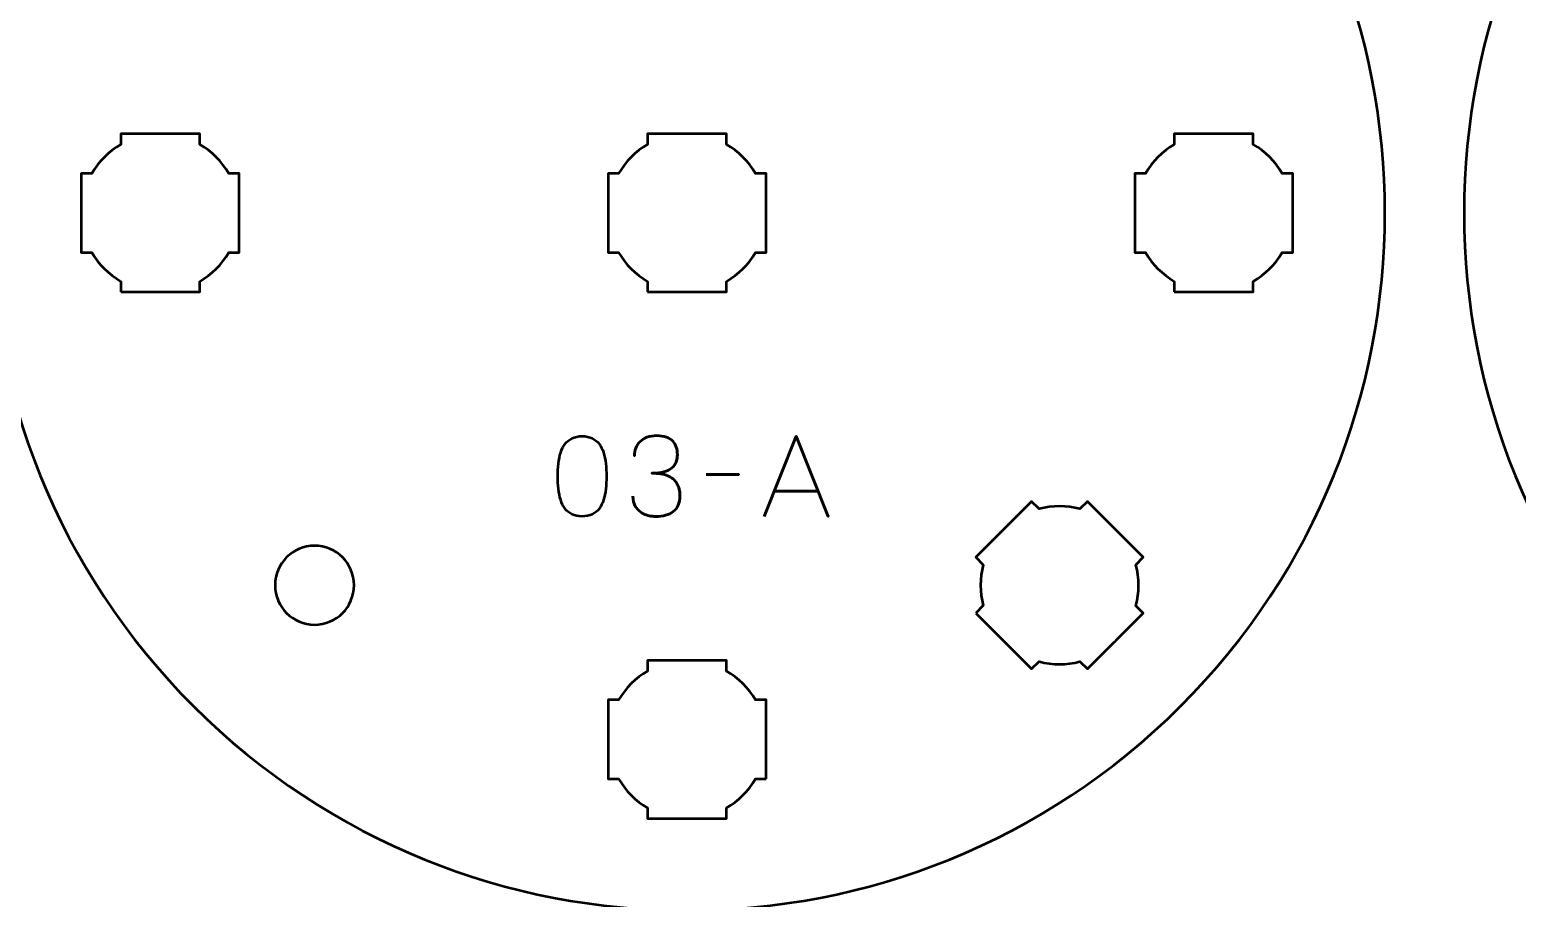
# Model space of a CAD drawing. Header units: centimetres. Extents: x -21 to 0, y -29.7 to 0.
# Drawn here: x -11.3 to -5.65, y -11.45 to -8.15 of the extents above; entities that cross this region are included whole.
import ezdxf

# ---------------------------------------------------------------- set-up
doc = ezdxf.new("R2010")
doc.units = ezdxf.units.CM
doc.header["$MEASUREMENT"] = 0
doc.layers.add('Layer 1', color=7, linetype='Continuous')

msp = doc.modelspace()

# ---------------------------------------------------------------- linework, layer by layer
at = {"layer": 'Layer 1', "color": 1, "lineweight": 53}
msp.add_open_spline([(-21.00003, -29.19995), (-21.00003, -29.19995), (-21.00003, -2.29992), (-21.00003, -2.29992), (-21.00003, -2.29992), (-21.00003, -2.21709), (-20.93286, -2.14992), (-20.85003, -2.14992), (-20.85003, -2.14992), (-20.7672, -2.14992), (-20.70003, -2.08275), (-20.70003, -1.99992), (-20.70003, -1.99992), (-20.70003, -1.91709), (-20.7672, -1.84992), (-20.85003, -1.84992), (-20.85003, -1.84992), (-20.93286, -1.84992), (-21.00003, -1.78275), (-21.00003, -1.69992), (-21.00003, -1.69992), (-21.00003, -1.61709), (-20.93286, -1.54992), (-20.85003, -1.54992), (-20.85003, -1.54992), (-20.7672, -1.54992), (-20.70003, -1.48275), (-20.70003, -1.39992), (-20.70003, -1.39992), (-20.70003, -1.31709), (-20.7672, -1.24992), (-20.85003, -1.24992), (-20.85003, -1.24992), (-20.93286, -1.24992), (-21.00003, -1.18275), (-21.00003, -1.09992), (-21.00003, -1.09992), (-21.00003, -1.09992), (-21.00003, -0.49992), (-21.00003, -0.49992), (-21.00003, -0.49992), (-21.00003, -0.22295), (-20.77694, 0.00004), (-20.49994, 0.00004), (-20.49994, 0.00004), (-20.49994, 0.00004), (-0.50008, 0.00004), (-0.50008, 0.00004), (-0.50008, 0.00004), (-0.22294, 0.00004), (0.00002, -0.22295), (0.00002, -0.49992), (0.00002, -0.49992), (0.00002, -0.49992), (0.00002, -29.19995), (0.00002, -29.19995), (0.00002, -29.19995), (0.00002, -29.47695), (-0.22294, -29.70004), (-0.50008, -29.70004), (-0.50008, -29.70004), (-0.50008, -29.70004), (-20.49994, -29.70004), (-20.49994, -29.70004), (-20.49994, -29.70004), (-20.77694, -29.70004), (-21.00003, -29.47695), (-21.00003, -29.19995)], degree=3, knots=[0, 0, 0, 0, 0.0588235, 0.0588235, 0.0588235, 0.0588235, 0.1176471, 0.1176471, 0.1176471, 0.1176471, 0.1764706, 0.1764706, 0.1764706, 0.1764706, 0.2352941, 0.2352941, 0.2352941, 0.2352941, 0.2941176, 0.2941176, 0.2941176, 0.2941176, 0.3529412, 0.3529412, 0.3529412, 0.3529412, 0.4117647, 0.4117647, 0.4117647, 0.4117647, 0.4705882, 0.4705882, 0.4705882, 0.4705882, 0.5294118, 0.5294118, 0.5294118, 0.5294118, 0.5882353, 0.5882353, 0.5882353, 0.5882353, 0.6470588, 0.6470588, 0.6470588, 0.6470588, 0.7058824, 0.7058824, 0.7058824, 0.7058824, 0.7647059, 0.7647059, 0.7647059, 0.7647059, 0.8235294, 0.8235294, 0.8235294, 0.8235294, 0.8823529, 0.8823529, 0.8823529, 0.8823529, 0.9411765, 0.9411765, 0.9411765, 0.9411765, 1, 1, 1, 1], dxfattribs=at)
at = {"layer": 'Layer 1', "color": 3, "lineweight": 53}
for points in [[(-10.67382, -6.9761), (-9.63912, -5.9414), (-7.96088, -5.9414), (-6.92615, -6.97613), (-6.92615, -6.97613), (-5.89145, -8.01083), (-5.89145, -9.68907), (-6.92615, -10.72377), (-6.92615, -10.72377), (-7.96088, -11.75849), (-9.63912, -11.75849), (-10.67382, -10.72379), (-10.67382, -10.72379), (-11.70855, -9.68907), (-11.70855, -8.01083), (-10.67382, -6.9761)], [(-1.32618, -6.97616), (-0.29148, -8.01086), (-0.29148, -9.6891), (-1.32621, -10.72383), (-1.32621, -10.72383), (-2.36091, -11.75853), (-4.03915, -11.75853), (-5.07385, -10.72383), (-5.07385, -10.72383), (-6.10857, -9.6891), (-6.10857, -8.01086), (-5.07387, -6.97616), (-5.07387, -6.97616), (-4.03915, -5.94143), (-2.36091, -5.94143), (-1.32618, -6.97616)]]:
    msp.add_open_spline(points, degree=3, knots=[0, 0, 0, 0, 0.25, 0.25, 0.25, 0.25, 0.5, 0.5, 0.5, 0.5, 0.75, 0.75, 0.75, 0.75, 1, 1, 1, 1], dxfattribs=at)
at = {"layer": 'Layer 1', "lineweight": 53}
for points, knots in [([(-10.95004, -9.14991), (-10.95004, -9.14991), (-10.95004, -9.10971), (-10.95004, -9.10971), (-10.95004, -9.10971), (-10.99556, -9.08338), (-11.03349, -9.04542), (-11.05982, -8.99991), (-11.05982, -8.99991), (-11.05982, -8.99991), (-11.10004, -8.99991), (-11.10004, -8.99991), (-11.10004, -8.99991), (-11.10004, -8.99991), (-11.10004, -8.69991), (-11.10004, -8.69991), (-11.10004, -8.69991), (-11.10004, -8.69991), (-11.05985, -8.69991), (-11.05985, -8.69991), (-11.05985, -8.69991), (-11.03352, -8.65438), (-10.99557, -8.61639), (-10.95004, -8.59003), (-10.95004, -8.59003), (-10.95004, -8.59003), (-10.95004, -8.54991), (-10.95004, -8.54991), (-10.95004, -8.54991), (-10.95004, -8.54991), (-10.80462, -8.54991), (-10.80462, -8.54991), (-10.80462, -8.54991), (-10.80462, -8.54991), (-10.79997, -8.54985), (-10.79997, -8.54985), (-10.79997, -8.54985), (-10.79997, -8.54985), (-10.79533, -8.54991), (-10.79533, -8.54991), (-10.79533, -8.54991), (-10.79533, -8.54991), (-10.65004, -8.54991), (-10.65004, -8.54991), (-10.65004, -8.54991), (-10.65004, -8.54991), (-10.65004, -8.58998), (-10.65004, -8.58998), (-10.65004, -8.58998), (-10.60447, -8.61633), (-10.56646, -8.65433), (-10.5401, -8.69991), (-10.5401, -8.69991), (-10.5401, -8.69991), (-10.50004, -8.69991), (-10.50004, -8.69991), (-10.50004, -8.69991), (-10.50004, -8.69991), (-10.50004, -8.84319), (-10.50004, -8.84319), (-10.50004, -8.84319), (-10.50004, -8.84319), (-10.49996, -8.84986), (-10.49996, -8.84986), (-10.49996, -8.84986), (-10.49996, -8.84986), (-10.50004, -8.85654), (-10.50004, -8.85654), (-10.50004, -8.85654), (-10.50004, -8.85654), (-10.50004, -8.99991), (-10.50004, -8.99991), (-10.50004, -8.99991), (-10.50004, -8.99991), (-10.54014, -8.99991), (-10.54014, -8.99991), (-10.54014, -8.99991), (-10.5665, -9.04545), (-10.60449, -9.08343), (-10.65004, -9.10976), (-10.65004, -9.10976), (-10.65004, -9.10976), (-10.65004, -9.14991), (-10.65004, -9.14991), (-10.65004, -9.14991), (-10.65004, -9.14991), (-10.95004, -9.14991), (-10.95004, -9.14991)], [0, 0, 0, 0, 0.0454545, 0.0454545, 0.0454545, 0.0454545, 0.0909091, 0.0909091, 0.0909091, 0.0909091, 0.1363636, 0.1363636, 0.1363636, 0.1363636, 0.1818182, 0.1818182, 0.1818182, 0.1818182, 0.2272727, 0.2272727, 0.2272727, 0.2272727, 0.2727273, 0.2727273, 0.2727273, 0.2727273, 0.3181818, 0.3181818, 0.3181818, 0.3181818, 0.3636364, 0.3636364, 0.3636364, 0.3636364, 0.4090909, 0.4090909, 0.4090909, 0.4090909, 0.4545455, 0.4545455, 0.4545455, 0.4545455, 0.5, 0.5, 0.5, 0.5, 0.5454545, 0.5454545, 0.5454545, 0.5454545, 0.5909091, 0.5909091, 0.5909091, 0.5909091, 0.6363636, 0.6363636, 0.6363636, 0.6363636, 0.6818182, 0.6818182, 0.6818182, 0.6818182, 0.7272727, 0.7272727, 0.7272727, 0.7272727, 0.7727273, 0.7727273, 0.7727273, 0.7727273, 0.8181818, 0.8181818, 0.8181818, 0.8181818, 0.8636364, 0.8636364, 0.8636364, 0.8636364, 0.9090909, 0.9090909, 0.9090909, 0.9090909, 0.9545455, 0.9545455, 0.9545455, 0.9545455, 1, 1, 1, 1]), ([(-8.95004, -9.14991), (-8.95004, -9.14991), (-8.95004, -9.10971), (-8.95004, -9.10971), (-8.95004, -9.10971), (-8.99556, -9.08338), (-9.03349, -9.04542), (-9.05982, -8.99991), (-9.05982, -8.99991), (-9.05982, -8.99991), (-9.10004, -8.99991), (-9.10004, -8.99991), (-9.10004, -8.99991), (-9.10004, -8.99991), (-9.10004, -8.69991), (-9.10004, -8.69991), (-9.10004, -8.69991), (-9.10004, -8.69991), (-9.05985, -8.69991), (-9.05985, -8.69991), (-9.05985, -8.69991), (-9.03352, -8.65438), (-8.99557, -8.61639), (-8.95004, -8.59003), (-8.95004, -8.59003), (-8.95004, -8.59003), (-8.95004, -8.54991), (-8.95004, -8.54991), (-8.95004, -8.54991), (-8.95004, -8.54991), (-8.80462, -8.54991), (-8.80462, -8.54991), (-8.80462, -8.54991), (-8.80462, -8.54991), (-8.79997, -8.54985), (-8.79997, -8.54985), (-8.79997, -8.54985), (-8.79997, -8.54985), (-8.79533, -8.54991), (-8.79533, -8.54991), (-8.79533, -8.54991), (-8.79533, -8.54991), (-8.65004, -8.54991), (-8.65004, -8.54991), (-8.65004, -8.54991), (-8.65004, -8.54991), (-8.65004, -8.58998), (-8.65004, -8.58998), (-8.65004, -8.58998), (-8.60447, -8.61633), (-8.56646, -8.65433), (-8.5401, -8.69991), (-8.5401, -8.69991), (-8.5401, -8.69991), (-8.50004, -8.69991), (-8.50004, -8.69991), (-8.50004, -8.69991), (-8.50004, -8.69991), (-8.50004, -8.84319), (-8.50004, -8.84319), (-8.50004, -8.84319), (-8.50004, -8.84319), (-8.49996, -8.84986), (-8.49996, -8.84986), (-8.49996, -8.84986), (-8.49996, -8.84986), (-8.50004, -8.85654), (-8.50004, -8.85654), (-8.50004, -8.85654), (-8.50004, -8.85654), (-8.50004, -8.99991), (-8.50004, -8.99991), (-8.50004, -8.99991), (-8.50004, -8.99991), (-8.54014, -8.99991), (-8.54014, -8.99991), (-8.54014, -8.99991), (-8.5665, -9.04545), (-8.60449, -9.08343), (-8.65004, -9.10976), (-8.65004, -9.10976), (-8.65004, -9.10976), (-8.65004, -9.14991), (-8.65004, -9.14991), (-8.65004, -9.14991), (-8.65004, -9.14991), (-8.95004, -9.14991), (-8.95004, -9.14991)], [0, 0, 0, 0, 0.0454545, 0.0454545, 0.0454545, 0.0454545, 0.0909091, 0.0909091, 0.0909091, 0.0909091, 0.1363636, 0.1363636, 0.1363636, 0.1363636, 0.1818182, 0.1818182, 0.1818182, 0.1818182, 0.2272727, 0.2272727, 0.2272727, 0.2272727, 0.2727273, 0.2727273, 0.2727273, 0.2727273, 0.3181818, 0.3181818, 0.3181818, 0.3181818, 0.3636364, 0.3636364, 0.3636364, 0.3636364, 0.4090909, 0.4090909, 0.4090909, 0.4090909, 0.4545455, 0.4545455, 0.4545455, 0.4545455, 0.5, 0.5, 0.5, 0.5, 0.5454545, 0.5454545, 0.5454545, 0.5454545, 0.5909091, 0.5909091, 0.5909091, 0.5909091, 0.6363636, 0.6363636, 0.6363636, 0.6363636, 0.6818182, 0.6818182, 0.6818182, 0.6818182, 0.7272727, 0.7272727, 0.7272727, 0.7272727, 0.7727273, 0.7727273, 0.7727273, 0.7727273, 0.8181818, 0.8181818, 0.8181818, 0.8181818, 0.8636364, 0.8636364, 0.8636364, 0.8636364, 0.9090909, 0.9090909, 0.9090909, 0.9090909, 0.9545455, 0.9545455, 0.9545455, 0.9545455, 1, 1, 1, 1]), ([(-6.95004, -9.14991), (-6.95004, -9.14991), (-6.95004, -9.10971), (-6.95004, -9.10971), (-6.95004, -9.10971), (-6.99556, -9.08338), (-7.03349, -9.04542), (-7.05982, -8.99991), (-7.05982, -8.99991), (-7.05982, -8.99991), (-7.10004, -8.99991), (-7.10004, -8.99991), (-7.10004, -8.99991), (-7.10004, -8.99991), (-7.10004, -8.69991), (-7.10004, -8.69991), (-7.10004, -8.69991), (-7.10004, -8.69991), (-7.05985, -8.69991), (-7.05985, -8.69991), (-7.05985, -8.69991), (-7.03352, -8.65438), (-6.99557, -8.61639), (-6.95004, -8.59003), (-6.95004, -8.59003), (-6.95004, -8.59003), (-6.95004, -8.54991), (-6.95004, -8.54991), (-6.95004, -8.54991), (-6.95004, -8.54991), (-6.80462, -8.54991), (-6.80462, -8.54991), (-6.80462, -8.54991), (-6.80462, -8.54991), (-6.79997, -8.54985), (-6.79997, -8.54985), (-6.79997, -8.54985), (-6.79997, -8.54985), (-6.79533, -8.54991), (-6.79533, -8.54991), (-6.79533, -8.54991), (-6.79533, -8.54991), (-6.65004, -8.54991), (-6.65004, -8.54991), (-6.65004, -8.54991), (-6.65004, -8.54991), (-6.65004, -8.58998), (-6.65004, -8.58998), (-6.65004, -8.58998), (-6.60447, -8.61633), (-6.56646, -8.65433), (-6.5401, -8.69991), (-6.5401, -8.69991), (-6.5401, -8.69991), (-6.50004, -8.69991), (-6.50004, -8.69991), (-6.50004, -8.69991), (-6.50004, -8.69991), (-6.50004, -8.84319), (-6.50004, -8.84319), (-6.50004, -8.84319), (-6.50004, -8.84319), (-6.49996, -8.84986), (-6.49996, -8.84986), (-6.49996, -8.84986), (-6.49996, -8.84986), (-6.50004, -8.85654), (-6.50004, -8.85654), (-6.50004, -8.85654), (-6.50004, -8.85654), (-6.50004, -8.99991), (-6.50004, -8.99991), (-6.50004, -8.99991), (-6.50004, -8.99991), (-6.54014, -8.99991), (-6.54014, -8.99991), (-6.54014, -8.99991), (-6.5665, -9.04545), (-6.60449, -9.08343), (-6.65004, -9.10976), (-6.65004, -9.10976), (-6.65004, -9.10976), (-6.65004, -9.14991), (-6.65004, -9.14991), (-6.65004, -9.14991), (-6.65004, -9.14991), (-6.95004, -9.14991), (-6.95004, -9.14991)], [0, 0, 0, 0, 0.0454545, 0.0454545, 0.0454545, 0.0454545, 0.0909091, 0.0909091, 0.0909091, 0.0909091, 0.1363636, 0.1363636, 0.1363636, 0.1363636, 0.1818182, 0.1818182, 0.1818182, 0.1818182, 0.2272727, 0.2272727, 0.2272727, 0.2272727, 0.2727273, 0.2727273, 0.2727273, 0.2727273, 0.3181818, 0.3181818, 0.3181818, 0.3181818, 0.3636364, 0.3636364, 0.3636364, 0.3636364, 0.4090909, 0.4090909, 0.4090909, 0.4090909, 0.4545455, 0.4545455, 0.4545455, 0.4545455, 0.5, 0.5, 0.5, 0.5, 0.5454545, 0.5454545, 0.5454545, 0.5454545, 0.5909091, 0.5909091, 0.5909091, 0.5909091, 0.6363636, 0.6363636, 0.6363636, 0.6363636, 0.6818182, 0.6818182, 0.6818182, 0.6818182, 0.7272727, 0.7272727, 0.7272727, 0.7272727, 0.7727273, 0.7727273, 0.7727273, 0.7727273, 0.8181818, 0.8181818, 0.8181818, 0.8181818, 0.8636364, 0.8636364, 0.8636364, 0.8636364, 0.9090909, 0.9090909, 0.9090909, 0.9090909, 0.9545455, 0.9545455, 0.9545455, 0.9545455, 1, 1, 1, 1]), ([(-7.70403, -10.37019), (-7.70403, -10.37019), (-7.6756, -10.34176), (-7.6756, -10.34176), (-7.6756, -10.34176), (-7.68917, -10.29096), (-7.68915, -10.23729), (-7.67559, -10.18649), (-7.67559, -10.18649), (-7.67559, -10.18649), (-7.70403, -10.15806), (-7.70403, -10.15806), (-7.70403, -10.15806), (-7.70403, -10.15806), (-7.49189, -9.94592), (-7.49189, -9.94592), (-7.49189, -9.94592), (-7.49189, -9.94592), (-7.46348, -9.97434), (-7.46348, -9.97434), (-7.46348, -9.97434), (-7.41266, -9.96077), (-7.35897, -9.96074), (-7.30813, -9.97429), (-7.30813, -9.97429), (-7.30813, -9.97429), (-7.27976, -9.94592), (-7.27976, -9.94592), (-7.27976, -9.94592), (-7.27976, -9.94592), (-7.17694, -10.04875), (-7.17694, -10.04875), (-7.17694, -10.04875), (-7.17694, -10.04875), (-7.1736, -10.052), (-7.1736, -10.052), (-7.1736, -10.052), (-7.1736, -10.052), (-7.17037, -10.05532), (-7.17037, -10.05532), (-7.17037, -10.05532), (-7.17037, -10.05532), (-7.06763, -10.15806), (-7.06763, -10.15806), (-7.06763, -10.15806), (-7.06763, -10.15806), (-7.09596, -10.18639), (-7.09596, -10.18639), (-7.09596, -10.18639), (-7.08237, -10.23724), (-7.08237, -10.29099), (-7.09596, -10.34186), (-7.09596, -10.34186), (-7.09596, -10.34186), (-7.06763, -10.37019), (-7.06763, -10.37019), (-7.06763, -10.37019), (-7.06763, -10.37019), (-7.16895, -10.4715), (-7.16895, -10.4715), (-7.16895, -10.4715), (-7.16895, -10.4715), (-7.1736, -10.47627), (-7.1736, -10.47627), (-7.1736, -10.47627), (-7.1736, -10.47627), (-7.17838, -10.48094), (-7.17838, -10.48094), (-7.17838, -10.48094), (-7.17838, -10.48094), (-7.27976, -10.58232), (-7.27976, -10.58232), (-7.27976, -10.58232), (-7.27976, -10.58232), (-7.30812, -10.55396), (-7.30812, -10.55396), (-7.30812, -10.55396), (-7.35896, -10.56753), (-7.41268, -10.56752), (-7.4635, -10.55393), (-7.4635, -10.55393), (-7.4635, -10.55393), (-7.49189, -10.58232), (-7.49189, -10.58232), (-7.49189, -10.58232), (-7.49189, -10.58232), (-7.70403, -10.37019), (-7.70403, -10.37019)], [0, 0, 0, 0, 0.0454545, 0.0454545, 0.0454545, 0.0454545, 0.0909091, 0.0909091, 0.0909091, 0.0909091, 0.1363636, 0.1363636, 0.1363636, 0.1363636, 0.1818182, 0.1818182, 0.1818182, 0.1818182, 0.2272727, 0.2272727, 0.2272727, 0.2272727, 0.2727273, 0.2727273, 0.2727273, 0.2727273, 0.3181818, 0.3181818, 0.3181818, 0.3181818, 0.3636364, 0.3636364, 0.3636364, 0.3636364, 0.4090909, 0.4090909, 0.4090909, 0.4090909, 0.4545455, 0.4545455, 0.4545455, 0.4545455, 0.5, 0.5, 0.5, 0.5, 0.5454545, 0.5454545, 0.5454545, 0.5454545, 0.5909091, 0.5909091, 0.5909091, 0.5909091, 0.6363636, 0.6363636, 0.6363636, 0.6363636, 0.6818182, 0.6818182, 0.6818182, 0.6818182, 0.7272727, 0.7272727, 0.7272727, 0.7272727, 0.7727273, 0.7727273, 0.7727273, 0.7727273, 0.8181818, 0.8181818, 0.8181818, 0.8181818, 0.8636364, 0.8636364, 0.8636364, 0.8636364, 0.9090909, 0.9090909, 0.9090909, 0.9090909, 0.9545455, 0.9545455, 0.9545455, 0.9545455, 1, 1, 1, 1]), ([(-10.21423, -10.11414), (-10.1314, -10.11414), (-10.06423, -10.18131), (-10.06423, -10.26414), (-10.06423, -10.26414), (-10.06423, -10.34697), (-10.1314, -10.41414), (-10.21423, -10.41414), (-10.21423, -10.41414), (-10.29706, -10.41414), (-10.36423, -10.34697), (-10.36423, -10.26414), (-10.36423, -10.26414), (-10.36423, -10.18131), (-10.29706, -10.11414), (-10.21423, -10.11414)], [0, 0, 0, 0, 0.25, 0.25, 0.25, 0.25, 0.5, 0.5, 0.5, 0.5, 0.75, 0.75, 0.75, 0.75, 1, 1, 1, 1]), ([(-8.49997, -10.99992), (-8.49997, -10.99992), (-8.54017, -10.99992), (-8.54017, -10.99992), (-8.54017, -10.99992), (-8.5665, -11.04544), (-8.60446, -11.08337), (-8.64997, -11.1097), (-8.64997, -11.1097), (-8.64997, -11.1097), (-8.64997, -11.14992), (-8.64997, -11.14992), (-8.64997, -11.14992), (-8.64997, -11.14992), (-8.94997, -11.14992), (-8.94997, -11.14992), (-8.94997, -11.14992), (-8.94997, -11.14992), (-8.94997, -11.10973), (-8.94997, -11.10973), (-8.94997, -11.10973), (-8.9955, -11.0834), (-9.03349, -11.04545), (-9.05985, -10.99992), (-9.05985, -10.99992), (-9.05985, -10.99992), (-9.09997, -10.99992), (-9.09997, -10.99992), (-9.09997, -10.99992), (-9.09997, -10.99992), (-9.09997, -10.8545), (-9.09997, -10.8545), (-9.09997, -10.8545), (-9.09997, -10.8545), (-9.10003, -10.84985), (-9.10003, -10.84985), (-9.10003, -10.84985), (-9.10003, -10.84985), (-9.09997, -10.84521), (-9.09997, -10.84521), (-9.09997, -10.84521), (-9.09997, -10.84521), (-9.09997, -10.69992), (-9.09997, -10.69992), (-9.09997, -10.69992), (-9.09997, -10.69992), (-9.0599, -10.69992), (-9.0599, -10.69992), (-9.0599, -10.69992), (-9.03355, -10.65435), (-8.99555, -10.61634), (-8.94997, -10.58998), (-8.94997, -10.58998), (-8.94997, -10.58998), (-8.94997, -10.54992), (-8.94997, -10.54992), (-8.94997, -10.54992), (-8.94997, -10.54992), (-8.80669, -10.54992), (-8.80669, -10.54992), (-8.80669, -10.54992), (-8.80669, -10.54992), (-8.80002, -10.54984), (-8.80002, -10.54984), (-8.80002, -10.54984), (-8.80002, -10.54984), (-8.79334, -10.54992), (-8.79334, -10.54992), (-8.79334, -10.54992), (-8.79334, -10.54992), (-8.64997, -10.54992), (-8.64997, -10.54992), (-8.64997, -10.54992), (-8.64997, -10.54992), (-8.64997, -10.59002), (-8.64997, -10.59002), (-8.64997, -10.59002), (-8.60443, -10.61638), (-8.56645, -10.65437), (-8.54012, -10.69992), (-8.54012, -10.69992), (-8.54012, -10.69992), (-8.49997, -10.69992), (-8.49997, -10.69992), (-8.49997, -10.69992), (-8.49997, -10.69992), (-8.49997, -10.99992), (-8.49997, -10.99992)], [0, 0, 0, 0, 0.0454545, 0.0454545, 0.0454545, 0.0454545, 0.0909091, 0.0909091, 0.0909091, 0.0909091, 0.1363636, 0.1363636, 0.1363636, 0.1363636, 0.1818182, 0.1818182, 0.1818182, 0.1818182, 0.2272727, 0.2272727, 0.2272727, 0.2272727, 0.2727273, 0.2727273, 0.2727273, 0.2727273, 0.3181818, 0.3181818, 0.3181818, 0.3181818, 0.3636364, 0.3636364, 0.3636364, 0.3636364, 0.4090909, 0.4090909, 0.4090909, 0.4090909, 0.4545455, 0.4545455, 0.4545455, 0.4545455, 0.5, 0.5, 0.5, 0.5, 0.5454545, 0.5454545, 0.5454545, 0.5454545, 0.5909091, 0.5909091, 0.5909091, 0.5909091, 0.6363636, 0.6363636, 0.6363636, 0.6363636, 0.6818182, 0.6818182, 0.6818182, 0.6818182, 0.7272727, 0.7272727, 0.7272727, 0.7272727, 0.7727273, 0.7727273, 0.7727273, 0.7727273, 0.8181818, 0.8181818, 0.8181818, 0.8181818, 0.8636364, 0.8636364, 0.8636364, 0.8636364, 0.9090909, 0.9090909, 0.9090909, 0.9090909, 0.9545455, 0.9545455, 0.9545455, 0.9545455, 1, 1, 1, 1])]:
    msp.add_open_spline(points, degree=3, knots=knots, dxfattribs=at)
at = {"layer": 'Layer 1', "color": 5, "lineweight": 53}
for points, knots in [([(-9.19835, -10.00271), (-9.18354, -10.00264), (-9.17077, -10.00003), (-9.16011, -9.99495), (-9.16011, -9.99495), (-9.14953, -9.98987), (-9.14071, -9.9826), (-9.13366, -9.97336), (-9.13366, -9.97336), (-9.12667, -9.96405), (-9.12117, -9.95304), (-9.11708, -9.94034), (-9.11708, -9.94034), (-9.11305, -9.92764), (-9.11016, -9.91374), (-9.10854, -9.8985), (-9.10854, -9.8985), (-9.10684, -9.88326), (-9.106, -9.86724), (-9.10607, -9.85031), (-9.10607, -9.85031), (-9.106, -9.83345), (-9.10684, -9.81743), (-9.10854, -9.80226), (-9.10854, -9.80226), (-9.11016, -9.78709), (-9.11305, -9.77312), (-9.11708, -9.76042), (-9.11708, -9.76042), (-9.12117, -9.74779), (-9.12667, -9.73679), (-9.13366, -9.7274), (-9.13366, -9.7274), (-9.14071, -9.71809), (-9.14953, -9.71082), (-9.16011, -9.70574), (-9.16011, -9.70574), (-9.17077, -9.70059), (-9.18354, -9.69798), (-9.19835, -9.69791), (-9.19835, -9.69791), (-9.21317, -9.69798), (-9.22594, -9.70059), (-9.2366, -9.70574), (-9.2366, -9.70574), (-9.24718, -9.71082), (-9.256, -9.71809), (-9.26305, -9.7274), (-9.26305, -9.7274), (-9.27004, -9.73679), (-9.27554, -9.74779), (-9.27963, -9.76042), (-9.27963, -9.76042), (-9.28366, -9.77312), (-9.28655, -9.78709), (-9.28817, -9.80226), (-9.28817, -9.80226), (-9.28986, -9.81743), (-9.29071, -9.83345), (-9.29064, -9.85031), (-9.29064, -9.85031), (-9.29071, -9.86724), (-9.28986, -9.88326), (-9.28817, -9.8985), (-9.28817, -9.8985), (-9.28655, -9.91374), (-9.28366, -9.92764), (-9.27963, -9.94034), (-9.27963, -9.94034), (-9.27554, -9.95304), (-9.27004, -9.96405), (-9.26305, -9.97336), (-9.26305, -9.97336), (-9.256, -9.9826), (-9.24718, -9.98987), (-9.2366, -9.99495), (-9.2366, -9.99495), (-9.22594, -10.00003), (-9.21317, -10.00264), (-9.19835, -10.00271)], [0, 0, 0, 0, 0.05, 0.05, 0.05, 0.05, 0.1, 0.1, 0.1, 0.1, 0.15, 0.15, 0.15, 0.15, 0.2, 0.2, 0.2, 0.2, 0.25, 0.25, 0.25, 0.25, 0.3, 0.3, 0.3, 0.3, 0.35, 0.35, 0.35, 0.35, 0.4, 0.4, 0.4, 0.4, 0.45, 0.45, 0.45, 0.45, 0.5, 0.5, 0.5, 0.5, 0.55, 0.55, 0.55, 0.55, 0.6, 0.6, 0.6, 0.6, 0.65, 0.65, 0.65, 0.65, 0.7, 0.7, 0.7, 0.7, 0.75, 0.75, 0.75, 0.75, 0.8, 0.8, 0.8, 0.8, 0.85, 0.85, 0.85, 0.85, 0.9, 0.9, 0.9, 0.9, 0.95, 0.95, 0.95, 0.95, 1, 1, 1, 1]), ([(-9.19835, -10.00271), (-9.18354, -10.00264), (-9.17077, -10.00003), (-9.16011, -9.99495), (-9.16011, -9.99495), (-9.14953, -9.98987), (-9.14071, -9.9826), (-9.13366, -9.97336), (-9.13366, -9.97336), (-9.12667, -9.96405), (-9.12117, -9.95304), (-9.11708, -9.94034), (-9.11708, -9.94034), (-9.11305, -9.92764), (-9.11016, -9.91374), (-9.10854, -9.8985), (-9.10854, -9.8985), (-9.10684, -9.88326), (-9.106, -9.86724), (-9.10607, -9.85031), (-9.10607, -9.85031), (-9.106, -9.83345), (-9.10684, -9.81743), (-9.10854, -9.80226), (-9.10854, -9.80226), (-9.11016, -9.78709), (-9.11305, -9.77312), (-9.11708, -9.76042), (-9.11708, -9.76042), (-9.12117, -9.74779), (-9.12667, -9.73679), (-9.13366, -9.7274), (-9.13366, -9.7274), (-9.14071, -9.71809), (-9.14953, -9.71082), (-9.16011, -9.70574), (-9.16011, -9.70574), (-9.17077, -9.70059), (-9.18354, -9.69798), (-9.19835, -9.69791), (-9.19835, -9.69791), (-9.21317, -9.69798), (-9.22594, -9.70059), (-9.2366, -9.70574), (-9.2366, -9.70574), (-9.24718, -9.71082), (-9.256, -9.71809), (-9.26305, -9.7274), (-9.26305, -9.7274), (-9.27004, -9.73679), (-9.27554, -9.74779), (-9.27963, -9.76042), (-9.27963, -9.76042), (-9.28366, -9.77312), (-9.28655, -9.78709), (-9.28817, -9.80226), (-9.28817, -9.80226), (-9.28986, -9.81743), (-9.29071, -9.83345), (-9.29064, -9.85031), (-9.29064, -9.85031), (-9.29071, -9.86724), (-9.28986, -9.88326), (-9.28817, -9.8985), (-9.28817, -9.8985), (-9.28655, -9.91374), (-9.28366, -9.92764), (-9.27963, -9.94034), (-9.27963, -9.94034), (-9.27554, -9.95304), (-9.27004, -9.96405), (-9.26305, -9.97336), (-9.26305, -9.97336), (-9.256, -9.9826), (-9.24718, -9.98987), (-9.2366, -9.99495), (-9.2366, -9.99495), (-9.22594, -10.00003), (-9.21317, -10.00264), (-9.19835, -10.00271)], [0, 0, 0, 0, 0.05, 0.05, 0.05, 0.05, 0.1, 0.1, 0.1, 0.1, 0.15, 0.15, 0.15, 0.15, 0.2, 0.2, 0.2, 0.2, 0.25, 0.25, 0.25, 0.25, 0.3, 0.3, 0.3, 0.3, 0.35, 0.35, 0.35, 0.35, 0.4, 0.4, 0.4, 0.4, 0.45, 0.45, 0.45, 0.45, 0.5, 0.5, 0.5, 0.5, 0.55, 0.55, 0.55, 0.55, 0.6, 0.6, 0.6, 0.6, 0.65, 0.65, 0.65, 0.65, 0.7, 0.7, 0.7, 0.7, 0.75, 0.75, 0.75, 0.75, 0.8, 0.8, 0.8, 0.8, 0.85, 0.85, 0.85, 0.85, 0.9, 0.9, 0.9, 0.9, 0.95, 0.95, 0.95, 0.95, 1, 1, 1, 1]), ([(-9.00574, -9.92609), (-9.00567, -9.94133), (-9.00214, -9.95459), (-8.99516, -9.96609), (-8.99516, -9.96609), (-8.98817, -9.97752), (-8.97822, -9.98648), (-8.96524, -9.9929), (-8.96524, -9.9929), (-8.95226, -9.99932), (-8.93667, -10.00257), (-8.91853, -10.00271), (-8.91853, -10.00271), (-8.90492, -10.00271), (-8.89257, -10.0013), (-8.88135, -9.99834), (-8.88135, -9.99834), (-8.8702, -9.99537), (-8.86061, -9.99079), (-8.85249, -9.98451), (-8.85249, -9.98451), (-8.84438, -9.97823), (-8.83817, -9.97011), (-8.83373, -9.96024), (-8.83373, -9.96024), (-8.82935, -9.95029), (-8.82717, -9.93836), (-8.8271, -9.92439), (-8.8271, -9.92439), (-8.82702, -9.90577), (-8.83083, -9.89003), (-8.83838, -9.87726), (-8.83838, -9.87726), (-8.84593, -9.86449), (-8.85765, -9.8549), (-8.87338, -9.84834), (-8.87338, -9.84834), (-8.88911, -9.84177), (-8.90929, -9.83846), (-8.93377, -9.83846), (-8.93377, -9.83846), (-8.9155, -9.83853), (-8.90019, -9.83684), (-8.8877, -9.83338), (-8.8877, -9.83338), (-8.87528, -9.82992), (-8.86534, -9.82505), (-8.85786, -9.8187), (-8.85786, -9.8187), (-8.85038, -9.81242), (-8.84495, -9.80494), (-8.8417, -9.79634), (-8.8417, -9.79634), (-8.83838, -9.7878), (-8.83676, -9.77842), (-8.83683, -9.76819), (-8.83683, -9.76819), (-8.83676, -9.75795), (-8.83817, -9.7485), (-8.84099, -9.73975), (-8.84099, -9.73975), (-8.84375, -9.731), (-8.84826, -9.72331), (-8.8544, -9.71675), (-8.8544, -9.71675), (-8.86054, -9.71019), (-8.86865, -9.70504), (-8.8786, -9.70137), (-8.8786, -9.70137), (-8.88862, -9.6977), (-8.90083, -9.69587), (-8.91515, -9.6958), (-8.91515, -9.6958), (-8.9294, -9.69587), (-8.94189, -9.69798), (-8.95247, -9.70208), (-8.95247, -9.70208), (-8.96313, -9.70617), (-8.97187, -9.71174), (-8.97893, -9.71887), (-8.97893, -9.71887), (-8.98591, -9.72599), (-8.99114, -9.73411), (-8.99459, -9.74328), (-8.99459, -9.74328), (-8.99812, -9.75245), (-8.99981, -9.76219), (-8.99981, -9.77242), (-8.99981, -9.77242), (-8.99981, -9.76219), (-8.99812, -9.75245), (-8.99459, -9.74328), (-8.99459, -9.74328), (-8.99114, -9.73411), (-8.98591, -9.72599), (-8.97893, -9.71887), (-8.97893, -9.71887), (-8.97187, -9.71174), (-8.96313, -9.70617), (-8.95247, -9.70208), (-8.95247, -9.70208), (-8.94189, -9.69798), (-8.9294, -9.69587), (-8.91515, -9.6958), (-8.91515, -9.6958), (-8.90083, -9.69587), (-8.88862, -9.6977), (-8.8786, -9.70137), (-8.8786, -9.70137), (-8.86865, -9.70504), (-8.86054, -9.71019), (-8.8544, -9.71675), (-8.8544, -9.71675), (-8.84826, -9.72331), (-8.84375, -9.731), (-8.84099, -9.73975), (-8.84099, -9.73975), (-8.83817, -9.7485), (-8.83676, -9.75795), (-8.83683, -9.76819), (-8.83683, -9.76819), (-8.83676, -9.77842), (-8.83838, -9.7878), (-8.8417, -9.79634), (-8.8417, -9.79634), (-8.84495, -9.80494), (-8.85038, -9.81242), (-8.85786, -9.8187), (-8.85786, -9.8187), (-8.86534, -9.82505), (-8.87528, -9.82992), (-8.8877, -9.83338), (-8.8877, -9.83338), (-8.90019, -9.83684), (-8.9155, -9.83853), (-8.93377, -9.83846), (-8.93377, -9.83846), (-8.90929, -9.83846), (-8.88911, -9.84177), (-8.87338, -9.84834), (-8.87338, -9.84834), (-8.85765, -9.8549), (-8.84593, -9.86449), (-8.83838, -9.87726), (-8.83838, -9.87726), (-8.83083, -9.89003), (-8.82702, -9.90577), (-8.8271, -9.92439), (-8.8271, -9.92439), (-8.82717, -9.93836), (-8.82935, -9.95029), (-8.83373, -9.96024), (-8.83373, -9.96024), (-8.83817, -9.97011), (-8.84438, -9.97823), (-8.85249, -9.98451), (-8.85249, -9.98451), (-8.86061, -9.99079), (-8.8702, -9.99537), (-8.88135, -9.99834), (-8.88135, -9.99834), (-8.89257, -10.0013), (-8.90492, -10.00271), (-8.91853, -10.00271), (-8.91853, -10.00271), (-8.93667, -10.00257), (-8.95226, -9.99932), (-8.96524, -9.9929), (-8.96524, -9.9929), (-8.97822, -9.98648), (-8.98817, -9.97752), (-8.99516, -9.96609), (-8.99516, -9.96609), (-9.00214, -9.95459), (-9.00567, -9.94133), (-9.00574, -9.92609)], [0, 0, 0, 0, 0.0227273, 0.0227273, 0.0227273, 0.0227273, 0.0454545, 0.0454545, 0.0454545, 0.0454545, 0.0681818, 0.0681818, 0.0681818, 0.0681818, 0.0909091, 0.0909091, 0.0909091, 0.0909091, 0.1136364, 0.1136364, 0.1136364, 0.1136364, 0.1363636, 0.1363636, 0.1363636, 0.1363636, 0.1590909, 0.1590909, 0.1590909, 0.1590909, 0.1818182, 0.1818182, 0.1818182, 0.1818182, 0.2045455, 0.2045455, 0.2045455, 0.2045455, 0.2272727, 0.2272727, 0.2272727, 0.2272727, 0.25, 0.25, 0.25, 0.25, 0.2727273, 0.2727273, 0.2727273, 0.2727273, 0.2954545, 0.2954545, 0.2954545, 0.2954545, 0.3181818, 0.3181818, 0.3181818, 0.3181818, 0.3409091, 0.3409091, 0.3409091, 0.3409091, 0.3636364, 0.3636364, 0.3636364, 0.3636364, 0.3863636, 0.3863636, 0.3863636, 0.3863636, 0.4090909, 0.4090909, 0.4090909, 0.4090909, 0.4318182, 0.4318182, 0.4318182, 0.4318182, 0.4545455, 0.4545455, 0.4545455, 0.4545455, 0.4772727, 0.4772727, 0.4772727, 0.4772727, 0.5, 0.5, 0.5, 0.5, 0.5227273, 0.5227273, 0.5227273, 0.5227273, 0.5454545, 0.5454545, 0.5454545, 0.5454545, 0.5681818, 0.5681818, 0.5681818, 0.5681818, 0.5909091, 0.5909091, 0.5909091, 0.5909091, 0.6136364, 0.6136364, 0.6136364, 0.6136364, 0.6363636, 0.6363636, 0.6363636, 0.6363636, 0.6590909, 0.6590909, 0.6590909, 0.6590909, 0.6818182, 0.6818182, 0.6818182, 0.6818182, 0.7045455, 0.7045455, 0.7045455, 0.7045455, 0.7272727, 0.7272727, 0.7272727, 0.7272727, 0.75, 0.75, 0.75, 0.75, 0.7727273, 0.7727273, 0.7727273, 0.7727273, 0.7954545, 0.7954545, 0.7954545, 0.7954545, 0.8181818, 0.8181818, 0.8181818, 0.8181818, 0.8409091, 0.8409091, 0.8409091, 0.8409091, 0.8636364, 0.8636364, 0.8636364, 0.8636364, 0.8863636, 0.8863636, 0.8863636, 0.8863636, 0.9090909, 0.9090909, 0.9090909, 0.9090909, 0.9318182, 0.9318182, 0.9318182, 0.9318182, 0.9545455, 0.9545455, 0.9545455, 0.9545455, 0.9772727, 0.9772727, 0.9772727, 0.9772727, 1, 1, 1, 1]), ([(-8.50706, -10.00271), (-8.50706, -10.00271), (-8.38599, -9.69749), (-8.38599, -9.69749), (-8.38599, -9.69749), (-8.38599, -9.69749), (-8.26449, -10.00271), (-8.26449, -10.00271), (-8.26449, -10.00271), (-8.26449, -10.00271), (-8.38599, -9.69749), (-8.38599, -9.69749), (-8.38599, -9.69749), (-8.38599, -9.69749), (-8.50706, -10.00271), (-8.50706, -10.00271)], [0, 0, 0, 0, 0.25, 0.25, 0.25, 0.25, 0.5, 0.5, 0.5, 0.5, 0.75, 0.75, 0.75, 0.75, 1, 1, 1, 1]), ([(-8.72719, -9.84311), (-8.72719, -9.84311), (-8.604, -9.84311), (-8.604, -9.84311), (-8.604, -9.84311), (-8.604, -9.84311), (-8.72719, -9.84311), (-8.72719, -9.84311)], [0, 0, 0, 0, 0.5, 0.5, 0.5, 0.5, 1, 1, 1, 1]), ([(-8.46896, -9.90661), (-8.46896, -9.90661), (-8.30302, -9.90661), (-8.30302, -9.90661), (-8.30302, -9.90661), (-8.30302, -9.90661), (-8.46896, -9.90661), (-8.46896, -9.90661)], [0, 0, 0, 0, 0.5, 0.5, 0.5, 0.5, 1, 1, 1, 1])]:
    msp.add_open_spline(points, degree=3, knots=knots, dxfattribs=at)

doc.saveas('drawing.dxf')
